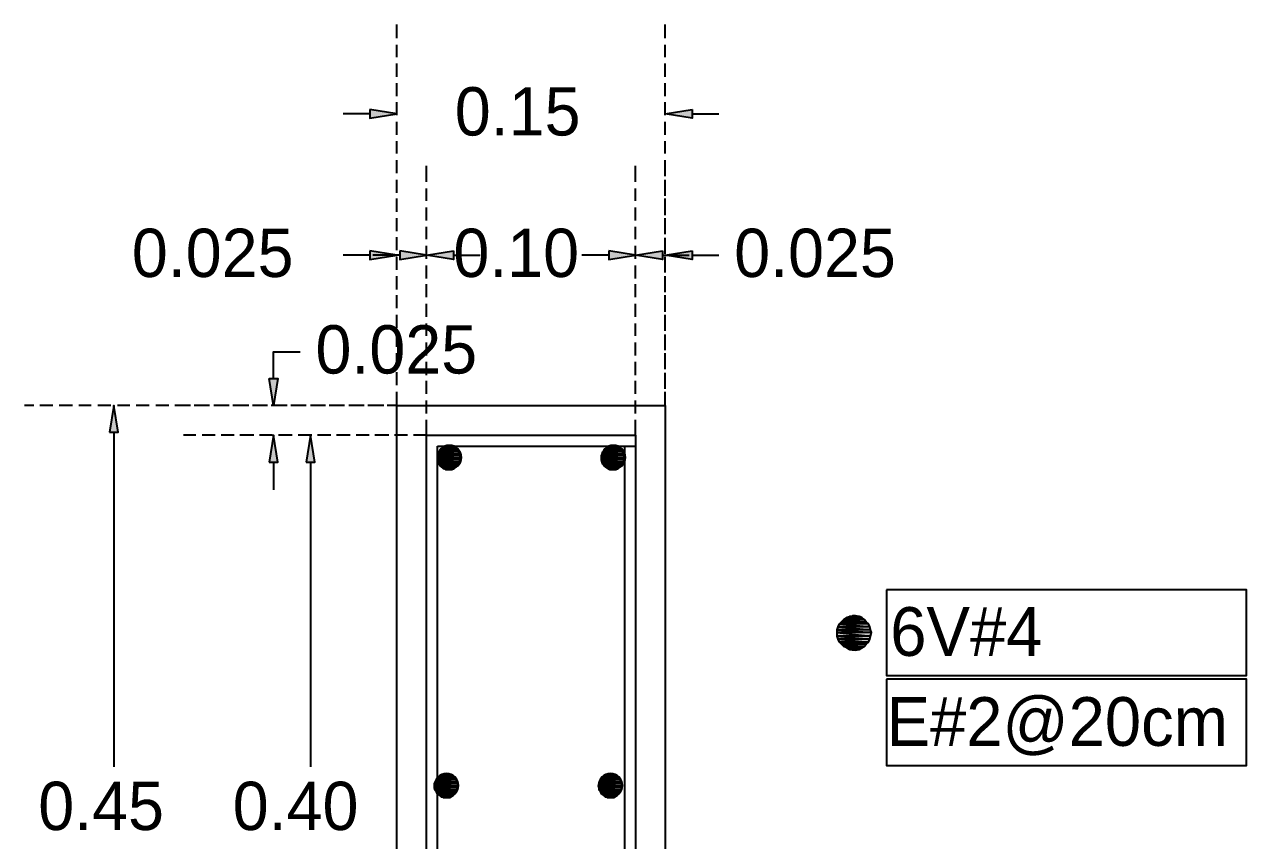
# Model space of a CAD drawing. Header units: metres. Extents: x 2.9 to 42.8, y 1.7 to 28.7.
# Drawn here: x 27.45 to 30.42, y 11.923 to 13.906 of the extents above; entities that cross this region are included whole.
import ezdxf

# ---------------------------------------------------------------- set-up
doc = ezdxf.new("R2010")
doc.units = ezdxf.units.M
for name, color, linetype in [('AZUL', 5, 'Continuous'), ('CIAN', 4, 'Continuous'), ('GRIS', 8, 'Continuous'), ('RELLENO_GRIS', 8, 'Continuous'), ('RELLENO_ROJO', 1, 'Continuous'), ('ROJO', 1, 'Continuous'), ('TEXTO', 7, 'Continuous')]:
    doc.layers.add(name, color=color, linetype=linetype)

msp = doc.modelspace()

# ---------------------------------------------------------------- hatches: boundary and pattern name
at = {"layer": 'RELLENO_GRIS'}
h = msp.add_hatch(color=256, dxfattribs=at)
h.dxf.hatch_style = 1
h.paths.add_polyline_path([(28.2893, 13.7001), (28.2893, 13.679), (28.3545, 13.6895), (28.2893, 13.7001)])
h = msp.add_hatch(color=256, dxfattribs=at)
h.dxf.hatch_style = 1
h.paths.add_polyline_path([(29.0724, 13.7001), (29.0724, 13.679), (29.0072, 13.6895), (29.0724, 13.7001)])
h = msp.add_hatch(color=256, dxfattribs=at)
h.dxf.hatch_style = 1
h.paths.add_polyline_path([(28.2893, 13.3562), (28.2893, 13.335), (28.3545, 13.3456), (28.2893, 13.3562)])
h = msp.add_hatch(color=256, dxfattribs=at)
h.dxf.hatch_style = 1
h.paths.add_polyline_path([(28.3616, 13.3562), (28.3616, 13.335), (28.4268, 13.3456), (28.3616, 13.3562)])
h = msp.add_hatch(color=256, dxfattribs=at)
h.dxf.hatch_style = 1
h.paths.add_polyline_path([(28.4921, 13.3562), (28.4921, 13.335), (28.4268, 13.3456), (28.4921, 13.3562)])
h = msp.add_hatch(color=256, dxfattribs=at)
h.dxf.hatch_style = 1
h.paths.add_polyline_path([(28.8696, 13.3562), (28.8696, 13.335), (28.9348, 13.3456), (28.8696, 13.3562)])
h = msp.add_hatch(color=256, dxfattribs=at)
h.dxf.hatch_style = 1
h.paths.add_polyline_path([(29.0001, 13.3562), (29.0001, 13.335), (28.9348, 13.3456), (29.0001, 13.3562)])
h = msp.add_hatch(color=256, dxfattribs=at)
h.dxf.hatch_style = 1
h.paths.add_polyline_path([(29.0724, 13.3562), (29.0724, 13.335), (29.0072, 13.3456), (29.0724, 13.3562)])
h = msp.add_hatch(color=256, dxfattribs=at)
h.dxf.hatch_style = 1
h.paths.add_polyline_path([(28.0441, 13.0457), (28.0652, 13.0457), (28.0547, 12.9805), (28.0441, 13.0457)])
h = msp.add_hatch(color=256, dxfattribs=at)
h.dxf.hatch_style = 1
h.paths.add_polyline_path([(27.656, 12.9152), (27.6772, 12.9152), (27.6666, 12.9805), (27.656, 12.9152)])
h = msp.add_hatch(color=256, dxfattribs=at)
h.dxf.hatch_style = 1
h.paths.add_polyline_path([(28.0441, 12.8429), (28.0652, 12.8429), (28.0547, 12.9081), (28.0441, 12.8429)])
h = msp.add_hatch(color=256, dxfattribs=at)
h.dxf.hatch_style = 1
h.paths.add_polyline_path([(28.134, 12.8429), (28.1552, 12.8429), (28.1446, 12.9081), (28.134, 12.8429)])
at = {"layer": 'RELLENO_ROJO'}
h = msp.add_hatch(color=256, dxfattribs=at)
h.dxf.hatch_style = 1
h.paths.add_polyline_path([(28.508, 12.8623), (28.4551, 12.8623), (28.508, 12.8587), (28.508, 12.8623)])
h.paths.add_polyline_path([(28.4551, 12.8623), (28.508, 12.8587), (28.4533, 12.8587), (28.4551, 12.8623)])
h = msp.add_hatch(color=256, dxfattribs=at)
h.dxf.hatch_style = 1
h.paths.add_polyline_path([(28.5044, 12.8676), (28.4568, 12.8676), (28.508, 12.8623), (28.5044, 12.8676)])
h.paths.add_polyline_path([(28.4568, 12.8676), (28.508, 12.8623), (28.4551, 12.8623), (28.4568, 12.8676)])
h = msp.add_hatch(color=256, dxfattribs=at)
h.dxf.hatch_style = 1
h.paths.add_polyline_path([(28.5009, 12.8711), (28.4603, 12.8711), (28.5044, 12.8676), (28.5009, 12.8711)])
h.paths.add_polyline_path([(28.4603, 12.8711), (28.5044, 12.8676), (28.4568, 12.8676), (28.4603, 12.8711)])
h = msp.add_hatch(color=256, dxfattribs=at)
h.dxf.hatch_style = 1
h.paths.add_polyline_path([(28.4974, 12.8746), (28.4639, 12.8746), (28.5009, 12.8711), (28.4974, 12.8746)])
h.paths.add_polyline_path([(28.4639, 12.8746), (28.5009, 12.8711), (28.4603, 12.8711), (28.4639, 12.8746)])
h = msp.add_hatch(color=256, dxfattribs=at)
h.dxf.hatch_style = 1
h.paths.add_polyline_path([(28.4939, 12.8782), (28.4674, 12.8782), (28.4974, 12.8746), (28.4939, 12.8782)])
h.paths.add_polyline_path([(28.4674, 12.8782), (28.4974, 12.8746), (28.4639, 12.8746), (28.4674, 12.8782)])
h = msp.add_hatch(color=256, dxfattribs=at)
h.dxf.hatch_style = 1
h.paths.add_polyline_path([(28.4886, 12.8799), (28.4727, 12.8799), (28.4939, 12.8782), (28.4886, 12.8799)])
h.paths.add_polyline_path([(28.4727, 12.8799), (28.4939, 12.8782), (28.4674, 12.8782), (28.4727, 12.8799)])
h = msp.add_hatch(color=256, dxfattribs=at)
h.dxf.hatch_style = 1
h.paths.add_polyline_path([(28.4833, 12.8817), (28.478, 12.8817), (28.4886, 12.8799), (28.4833, 12.8817)])
h.paths.add_polyline_path([(28.478, 12.8817), (28.4886, 12.8799), (28.4727, 12.8799), (28.478, 12.8817)])
h = msp.add_hatch(color=256, dxfattribs=at)
h.dxf.hatch_style = 1
h.paths.add_polyline_path([(28.9066, 12.8623), (28.8537, 12.8623), (28.9066, 12.8587), (28.9066, 12.8623)])
h.paths.add_polyline_path([(28.8537, 12.8623), (28.9066, 12.8587), (28.8519, 12.8587), (28.8537, 12.8623)])
h = msp.add_hatch(color=256, dxfattribs=at)
h.dxf.hatch_style = 1
h.paths.add_polyline_path([(28.9031, 12.8676), (28.8555, 12.8676), (28.9066, 12.8623), (28.9031, 12.8676)])
h.paths.add_polyline_path([(28.8555, 12.8676), (28.9066, 12.8623), (28.8537, 12.8623), (28.8555, 12.8676)])
h = msp.add_hatch(color=256, dxfattribs=at)
h.dxf.hatch_style = 1
h.paths.add_polyline_path([(28.9013, 12.8711), (28.859, 12.8711), (28.9031, 12.8676), (28.9013, 12.8711)])
h.paths.add_polyline_path([(28.859, 12.8711), (28.9031, 12.8676), (28.8555, 12.8676), (28.859, 12.8711)])
h = msp.add_hatch(color=256, dxfattribs=at)
h.dxf.hatch_style = 1
h.paths.add_polyline_path([(28.896, 12.8746), (28.8625, 12.8746), (28.9013, 12.8711), (28.896, 12.8746)])
h.paths.add_polyline_path([(28.8625, 12.8746), (28.9013, 12.8711), (28.859, 12.8711), (28.8625, 12.8746)])
h = msp.add_hatch(color=256, dxfattribs=at)
h.dxf.hatch_style = 1
h.paths.add_polyline_path([(28.8925, 12.8782), (28.8678, 12.8782), (28.896, 12.8746), (28.8925, 12.8782)])
h.paths.add_polyline_path([(28.8678, 12.8782), (28.896, 12.8746), (28.8625, 12.8746), (28.8678, 12.8782)])
h = msp.add_hatch(color=256, dxfattribs=at)
h.dxf.hatch_style = 1
h.paths.add_polyline_path([(28.8872, 12.8799), (28.8713, 12.8799), (28.8925, 12.8782), (28.8872, 12.8799)])
h.paths.add_polyline_path([(28.8713, 12.8799), (28.8925, 12.8782), (28.8678, 12.8782), (28.8713, 12.8799)])
h = msp.add_hatch(color=256, dxfattribs=at)
h.dxf.hatch_style = 1
h.paths.add_polyline_path([(28.8819, 12.8817), (28.8766, 12.8817), (28.8872, 12.8799), (28.8819, 12.8817)])
h.paths.add_polyline_path([(28.8766, 12.8817), (28.8872, 12.8799), (28.8713, 12.8799), (28.8766, 12.8817)])
h = msp.add_hatch(color=256, dxfattribs=at)
h.dxf.hatch_style = 1
h.paths.add_polyline_path([(28.508, 12.8587), (28.4533, 12.8587), (28.5097, 12.8535), (28.508, 12.8587)])
h.paths.add_polyline_path([(28.4533, 12.8587), (28.5097, 12.8535), (28.4533, 12.8535), (28.4533, 12.8587)])
h = msp.add_hatch(color=256, dxfattribs=at)
h.dxf.hatch_style = 1
h.paths.add_polyline_path([(28.5097, 12.8535), (28.4533, 12.8535), (28.508, 12.8482), (28.5097, 12.8535)])
h.paths.add_polyline_path([(28.4533, 12.8535), (28.508, 12.8482), (28.4533, 12.8482), (28.4533, 12.8535)])
h = msp.add_hatch(color=256, dxfattribs=at)
h.dxf.hatch_style = 1
h.paths.add_polyline_path([(28.508, 12.8482), (28.4533, 12.8482), (28.508, 12.8429), (28.508, 12.8482)])
h.paths.add_polyline_path([(28.4533, 12.8482), (28.508, 12.8429), (28.4551, 12.8429), (28.4533, 12.8482)])
h = msp.add_hatch(color=256, dxfattribs=at)
h.dxf.hatch_style = 1
h.paths.add_polyline_path([(28.508, 12.8429), (28.4551, 12.8429), (28.5044, 12.8376), (28.508, 12.8429)])
h.paths.add_polyline_path([(28.4551, 12.8429), (28.5044, 12.8376), (28.4568, 12.8376), (28.4551, 12.8429)])
h = msp.add_hatch(color=256, dxfattribs=at)
h.dxf.hatch_style = 1
h.paths.add_polyline_path([(28.5044, 12.8376), (28.4568, 12.8376), (28.5009, 12.8341), (28.5044, 12.8376)])
h.paths.add_polyline_path([(28.4568, 12.8376), (28.5009, 12.8341), (28.4603, 12.8341), (28.4568, 12.8376)])
h = msp.add_hatch(color=256, dxfattribs=at)
h.dxf.hatch_style = 1
h.paths.add_polyline_path([(28.5009, 12.8341), (28.4603, 12.8341), (28.4974, 12.8305), (28.5009, 12.8341)])
h.paths.add_polyline_path([(28.4603, 12.8341), (28.4974, 12.8305), (28.4639, 12.8305), (28.4603, 12.8341)])
h = msp.add_hatch(color=256, dxfattribs=at)
h.dxf.hatch_style = 1
h.paths.add_polyline_path([(28.9066, 12.8587), (28.8519, 12.8587), (28.9084, 12.8535), (28.9066, 12.8587)])
h.paths.add_polyline_path([(28.8519, 12.8587), (28.9084, 12.8535), (28.8519, 12.8535), (28.8519, 12.8587)])
h = msp.add_hatch(color=256, dxfattribs=at)
h.dxf.hatch_style = 1
h.paths.add_polyline_path([(28.9084, 12.8535), (28.8519, 12.8535), (28.9066, 12.8482), (28.9084, 12.8535)])
h.paths.add_polyline_path([(28.8519, 12.8535), (28.9066, 12.8482), (28.8519, 12.8482), (28.8519, 12.8535)])
h = msp.add_hatch(color=256, dxfattribs=at)
h.dxf.hatch_style = 1
h.paths.add_polyline_path([(28.9066, 12.8482), (28.8519, 12.8482), (28.9066, 12.8429), (28.9066, 12.8482)])
h.paths.add_polyline_path([(28.8519, 12.8482), (28.9066, 12.8429), (28.8537, 12.8429), (28.8519, 12.8482)])
h = msp.add_hatch(color=256, dxfattribs=at)
h.dxf.hatch_style = 1
h.paths.add_polyline_path([(28.9066, 12.8429), (28.8537, 12.8429), (28.9031, 12.8376), (28.9066, 12.8429)])
h.paths.add_polyline_path([(28.8537, 12.8429), (28.9031, 12.8376), (28.8555, 12.8376), (28.8537, 12.8429)])
h = msp.add_hatch(color=256, dxfattribs=at)
h.dxf.hatch_style = 1
h.paths.add_polyline_path([(28.9031, 12.8376), (28.8555, 12.8376), (28.9013, 12.8341), (28.9031, 12.8376)])
h.paths.add_polyline_path([(28.8555, 12.8376), (28.9013, 12.8341), (28.859, 12.8341), (28.8555, 12.8376)])
h = msp.add_hatch(color=256, dxfattribs=at)
h.dxf.hatch_style = 1
h.paths.add_polyline_path([(28.9013, 12.8341), (28.859, 12.8341), (28.896, 12.8305), (28.9013, 12.8341)])
h.paths.add_polyline_path([(28.859, 12.8341), (28.896, 12.8305), (28.8625, 12.8305), (28.859, 12.8341)])
h = msp.add_hatch(color=256, dxfattribs=at)
h.dxf.hatch_style = 1
h.paths.add_polyline_path([(28.4974, 12.8305), (28.4639, 12.8305), (28.4939, 12.827), (28.4974, 12.8305)])
h.paths.add_polyline_path([(28.4639, 12.8305), (28.4939, 12.827), (28.4674, 12.827), (28.4639, 12.8305)])
h = msp.add_hatch(color=256, dxfattribs=at)
h.dxf.hatch_style = 1
h.paths.add_polyline_path([(28.4939, 12.827), (28.4674, 12.827), (28.4886, 12.8252), (28.4939, 12.827)])
h.paths.add_polyline_path([(28.4674, 12.827), (28.4886, 12.8252), (28.4727, 12.8252), (28.4674, 12.827)])
h = msp.add_hatch(color=256, dxfattribs=at)
h.dxf.hatch_style = 1
h.paths.add_polyline_path([(28.4886, 12.8252), (28.4727, 12.8252), (28.4833, 12.8252), (28.4886, 12.8252)])
h.paths.add_polyline_path([(28.4727, 12.8252), (28.4833, 12.8252), (28.478, 12.8252), (28.4727, 12.8252)])
h = msp.add_hatch(color=256, dxfattribs=at)
h.dxf.hatch_style = 1
h.paths.add_polyline_path([(28.896, 12.8305), (28.8625, 12.8305), (28.8925, 12.827), (28.896, 12.8305)])
h.paths.add_polyline_path([(28.8625, 12.8305), (28.8925, 12.827), (28.8678, 12.827), (28.8625, 12.8305)])
h = msp.add_hatch(color=256, dxfattribs=at)
h.dxf.hatch_style = 1
h.paths.add_polyline_path([(28.8925, 12.827), (28.8678, 12.827), (28.8872, 12.8252), (28.8925, 12.827)])
h.paths.add_polyline_path([(28.8678, 12.827), (28.8872, 12.8252), (28.8713, 12.8252), (28.8678, 12.827)])
h = msp.add_hatch(color=256, dxfattribs=at)
h.dxf.hatch_style = 1
h.paths.add_polyline_path([(28.8872, 12.8252), (28.8713, 12.8252), (28.8819, 12.8252), (28.8872, 12.8252)])
h.paths.add_polyline_path([(28.8713, 12.8252), (28.8819, 12.8252), (28.8766, 12.8252), (28.8713, 12.8252)])
h = msp.add_hatch(color=256, dxfattribs=at)
h.dxf.hatch_style = 1
h.paths.add_polyline_path([(29.501, 12.4495), (29.4305, 12.4495), (29.5046, 12.4425), (29.501, 12.4495)])
h.paths.add_polyline_path([(29.4305, 12.4495), (29.5046, 12.4425), (29.427, 12.4425), (29.4305, 12.4495)])
h = msp.add_hatch(color=256, dxfattribs=at)
h.dxf.hatch_style = 1
h.paths.add_polyline_path([(29.4958, 12.4548), (29.4358, 12.4548), (29.501, 12.4495), (29.4958, 12.4548)])
h.paths.add_polyline_path([(29.4358, 12.4548), (29.501, 12.4495), (29.4305, 12.4495), (29.4358, 12.4548)])
h = msp.add_hatch(color=256, dxfattribs=at)
h.dxf.hatch_style = 1
h.paths.add_polyline_path([(29.4905, 12.4601), (29.4411, 12.4601), (29.4958, 12.4548), (29.4905, 12.4601)])
h.paths.add_polyline_path([(29.4411, 12.4601), (29.4958, 12.4548), (29.4358, 12.4548), (29.4411, 12.4601)])
h = msp.add_hatch(color=256, dxfattribs=at)
h.dxf.hatch_style = 1
h.paths.add_polyline_path([(29.4852, 12.4654), (29.4481, 12.4654), (29.4905, 12.4601), (29.4852, 12.4654)])
h.paths.add_polyline_path([(29.4481, 12.4654), (29.4905, 12.4601), (29.4411, 12.4601), (29.4481, 12.4654)])
h = msp.add_hatch(color=256, dxfattribs=at)
h.dxf.hatch_style = 1
h.paths.add_polyline_path([(29.4781, 12.4672), (29.4552, 12.4672), (29.4852, 12.4654), (29.4781, 12.4672)])
h.paths.add_polyline_path([(29.4552, 12.4672), (29.4852, 12.4654), (29.4481, 12.4654), (29.4552, 12.4672)])
h = msp.add_hatch(color=256, dxfattribs=at)
h.dxf.hatch_style = 1
h.paths.add_polyline_path([(29.4693, 12.4689), (29.4622, 12.4689), (29.4781, 12.4672), (29.4693, 12.4689)])
h.paths.add_polyline_path([(29.4622, 12.4689), (29.4781, 12.4672), (29.4552, 12.4672), (29.4622, 12.4689)])
h = msp.add_hatch(color=256, dxfattribs=at)
h.dxf.hatch_style = 1
h.paths.add_polyline_path([(29.5046, 12.4425), (29.427, 12.4425), (29.5063, 12.4354), (29.5046, 12.4425)])
h.paths.add_polyline_path([(29.427, 12.4425), (29.5063, 12.4354), (29.4252, 12.4354), (29.427, 12.4425)])
h = msp.add_hatch(color=256, dxfattribs=at)
h.dxf.hatch_style = 1
h.paths.add_polyline_path([(29.5063, 12.4354), (29.4252, 12.4354), (29.5081, 12.4284), (29.5063, 12.4354)])
h.paths.add_polyline_path([(29.4252, 12.4354), (29.5081, 12.4284), (29.4252, 12.4284), (29.4252, 12.4354)])
h = msp.add_hatch(color=256, dxfattribs=at)
h.dxf.hatch_style = 1
h.paths.add_polyline_path([(29.5081, 12.4284), (29.4252, 12.4284), (29.5063, 12.4195), (29.5081, 12.4284)])
h.paths.add_polyline_path([(29.4252, 12.4284), (29.5063, 12.4195), (29.4252, 12.4195), (29.4252, 12.4284)])
h = msp.add_hatch(color=256, dxfattribs=at)
h.dxf.hatch_style = 1
h.paths.add_polyline_path([(29.5063, 12.4195), (29.4252, 12.4195), (29.5046, 12.4125), (29.5063, 12.4195)])
h.paths.add_polyline_path([(29.4252, 12.4195), (29.5046, 12.4125), (29.427, 12.4125), (29.4252, 12.4195)])
h = msp.add_hatch(color=256, dxfattribs=at)
h.dxf.hatch_style = 1
h.paths.add_polyline_path([(29.5046, 12.4125), (29.427, 12.4125), (29.501, 12.4054), (29.5046, 12.4125)])
h.paths.add_polyline_path([(29.427, 12.4125), (29.501, 12.4054), (29.4305, 12.4054), (29.427, 12.4125)])
h = msp.add_hatch(color=256, dxfattribs=at)
h.dxf.hatch_style = 1
h.paths.add_polyline_path([(29.501, 12.4054), (29.4305, 12.4054), (29.4958, 12.4001), (29.501, 12.4054)])
h.paths.add_polyline_path([(29.4305, 12.4054), (29.4958, 12.4001), (29.4358, 12.4001), (29.4305, 12.4054)])
h = msp.add_hatch(color=256, dxfattribs=at)
h.dxf.hatch_style = 1
h.paths.add_polyline_path([(29.4958, 12.4001), (29.4358, 12.4001), (29.4905, 12.3948), (29.4958, 12.4001)])
h.paths.add_polyline_path([(29.4358, 12.4001), (29.4905, 12.3948), (29.4411, 12.3948), (29.4358, 12.4001)])
h = msp.add_hatch(color=256, dxfattribs=at)
h.dxf.hatch_style = 1
h.paths.add_polyline_path([(29.4905, 12.3948), (29.4411, 12.3948), (29.4852, 12.3913), (29.4905, 12.3948)])
h.paths.add_polyline_path([(29.4411, 12.3948), (29.4852, 12.3913), (29.4481, 12.3913), (29.4411, 12.3948)])
h = msp.add_hatch(color=256, dxfattribs=at)
h.dxf.hatch_style = 1
h.paths.add_polyline_path([(29.4852, 12.3913), (29.4481, 12.3913), (29.4781, 12.3878), (29.4852, 12.3913)])
h.paths.add_polyline_path([(29.4481, 12.3913), (29.4781, 12.3878), (29.4552, 12.3878), (29.4481, 12.3913)])
h = msp.add_hatch(color=256, dxfattribs=at)
h.dxf.hatch_style = 1
h.paths.add_polyline_path([(29.4781, 12.3878), (29.4552, 12.3878), (29.4693, 12.386), (29.4781, 12.3878)])
h.paths.add_polyline_path([(29.4552, 12.3878), (29.4693, 12.386), (29.4622, 12.386), (29.4552, 12.3878)])
h = msp.add_hatch(color=256, dxfattribs=at)
h.dxf.hatch_style = 1
h.paths.add_polyline_path([(28.5009, 12.065), (28.448, 12.065), (28.5027, 12.0615), (28.5009, 12.065)])
h.paths.add_polyline_path([(28.448, 12.065), (28.5027, 12.0615), (28.4462, 12.0615), (28.448, 12.065)])
h = msp.add_hatch(color=256, dxfattribs=at)
h.dxf.hatch_style = 1
h.paths.add_polyline_path([(28.5027, 12.0615), (28.4462, 12.0615), (28.5027, 12.0562), (28.5027, 12.0615)])
h.paths.add_polyline_path([(28.4462, 12.0615), (28.5027, 12.0562), (28.4462, 12.0562), (28.4462, 12.0615)])
h = msp.add_hatch(color=256, dxfattribs=at)
h.dxf.hatch_style = 1
h.paths.add_polyline_path([(28.4992, 12.0703), (28.4515, 12.0703), (28.5009, 12.065), (28.4992, 12.0703)])
h.paths.add_polyline_path([(28.4515, 12.0703), (28.5009, 12.065), (28.448, 12.065), (28.4515, 12.0703)])
h = msp.add_hatch(color=256, dxfattribs=at)
h.dxf.hatch_style = 1
h.paths.add_polyline_path([(28.4956, 12.0738), (28.4533, 12.0738), (28.4992, 12.0703), (28.4956, 12.0738)])
h.paths.add_polyline_path([(28.4533, 12.0738), (28.4992, 12.0703), (28.4515, 12.0703), (28.4533, 12.0738)])
h = msp.add_hatch(color=256, dxfattribs=at)
h.dxf.hatch_style = 1
h.paths.add_polyline_path([(28.4921, 12.0773), (28.4586, 12.0773), (28.4956, 12.0738), (28.4921, 12.0773)])
h.paths.add_polyline_path([(28.4586, 12.0773), (28.4956, 12.0738), (28.4533, 12.0738), (28.4586, 12.0773)])
h = msp.add_hatch(color=256, dxfattribs=at)
h.dxf.hatch_style = 1
h.paths.add_polyline_path([(28.4868, 12.0809), (28.4621, 12.0809), (28.4921, 12.0773), (28.4868, 12.0809)])
h.paths.add_polyline_path([(28.4621, 12.0809), (28.4921, 12.0773), (28.4586, 12.0773), (28.4621, 12.0809)])
h = msp.add_hatch(color=256, dxfattribs=at)
h.dxf.hatch_style = 1
h.paths.add_polyline_path([(28.4833, 12.0826), (28.4674, 12.0826), (28.4868, 12.0809), (28.4833, 12.0826)])
h.paths.add_polyline_path([(28.4674, 12.0826), (28.4868, 12.0809), (28.4621, 12.0809), (28.4674, 12.0826)])
h = msp.add_hatch(color=256, dxfattribs=at)
h.dxf.hatch_style = 1
h.paths.add_polyline_path([(28.478, 12.0844), (28.4727, 12.0844), (28.4833, 12.0826), (28.478, 12.0844)])
h.paths.add_polyline_path([(28.4727, 12.0844), (28.4833, 12.0826), (28.4674, 12.0826), (28.4727, 12.0844)])
h = msp.add_hatch(color=256, dxfattribs=at)
h.dxf.hatch_style = 1
h.paths.add_polyline_path([(28.9013, 12.0615), (28.8466, 12.0615), (28.9013, 12.0562), (28.9013, 12.0615)])
h.paths.add_polyline_path([(28.8466, 12.0615), (28.9013, 12.0562), (28.8449, 12.0562), (28.8466, 12.0615)])
h = msp.add_hatch(color=256, dxfattribs=at)
h.dxf.hatch_style = 1
h.paths.add_polyline_path([(28.8978, 12.0703), (28.8502, 12.0703), (28.8996, 12.065), (28.8978, 12.0703)])
h.paths.add_polyline_path([(28.8502, 12.0703), (28.8996, 12.065), (28.8466, 12.065), (28.8502, 12.0703)])
h = msp.add_hatch(color=256, dxfattribs=at)
h.dxf.hatch_style = 1
h.paths.add_polyline_path([(28.8996, 12.065), (28.8466, 12.065), (28.9013, 12.0615), (28.8996, 12.065)])
h.paths.add_polyline_path([(28.8466, 12.065), (28.9013, 12.0615), (28.8466, 12.0615), (28.8466, 12.065)])
h = msp.add_hatch(color=256, dxfattribs=at)
h.dxf.hatch_style = 1
h.paths.add_polyline_path([(28.8943, 12.0738), (28.8519, 12.0738), (28.8978, 12.0703), (28.8943, 12.0738)])
h.paths.add_polyline_path([(28.8519, 12.0738), (28.8978, 12.0703), (28.8502, 12.0703), (28.8519, 12.0738)])
h = msp.add_hatch(color=256, dxfattribs=at)
h.dxf.hatch_style = 1
h.paths.add_polyline_path([(28.8907, 12.0773), (28.8572, 12.0773), (28.8943, 12.0738), (28.8907, 12.0773)])
h.paths.add_polyline_path([(28.8572, 12.0773), (28.8943, 12.0738), (28.8519, 12.0738), (28.8572, 12.0773)])
h = msp.add_hatch(color=256, dxfattribs=at)
h.dxf.hatch_style = 1
h.paths.add_polyline_path([(28.8854, 12.0809), (28.8608, 12.0809), (28.8907, 12.0773), (28.8854, 12.0809)])
h.paths.add_polyline_path([(28.8608, 12.0809), (28.8907, 12.0773), (28.8572, 12.0773), (28.8608, 12.0809)])
h = msp.add_hatch(color=256, dxfattribs=at)
h.dxf.hatch_style = 1
h.paths.add_polyline_path([(28.8819, 12.0826), (28.866, 12.0826), (28.8854, 12.0809), (28.8819, 12.0826)])
h.paths.add_polyline_path([(28.866, 12.0826), (28.8854, 12.0809), (28.8608, 12.0809), (28.866, 12.0826)])
h = msp.add_hatch(color=256, dxfattribs=at)
h.dxf.hatch_style = 1
h.paths.add_polyline_path([(28.8766, 12.0844), (28.8713, 12.0844), (28.8819, 12.0826), (28.8766, 12.0844)])
h.paths.add_polyline_path([(28.8713, 12.0844), (28.8819, 12.0826), (28.866, 12.0826), (28.8713, 12.0844)])
h = msp.add_hatch(color=256, dxfattribs=at)
h.dxf.hatch_style = 1
h.paths.add_polyline_path([(28.5027, 12.0562), (28.4462, 12.0562), (28.5027, 12.0509), (28.5027, 12.0562)])
h.paths.add_polyline_path([(28.4462, 12.0562), (28.5027, 12.0509), (28.4462, 12.0509), (28.4462, 12.0562)])
h = msp.add_hatch(color=256, dxfattribs=at)
h.dxf.hatch_style = 1
h.paths.add_polyline_path([(28.5027, 12.0509), (28.4462, 12.0509), (28.5009, 12.0456), (28.5027, 12.0509)])
h.paths.add_polyline_path([(28.4462, 12.0509), (28.5009, 12.0456), (28.448, 12.0456), (28.4462, 12.0509)])
h = msp.add_hatch(color=256, dxfattribs=at)
h.dxf.hatch_style = 1
h.paths.add_polyline_path([(28.5009, 12.0456), (28.448, 12.0456), (28.4992, 12.0403), (28.5009, 12.0456)])
h.paths.add_polyline_path([(28.448, 12.0456), (28.4992, 12.0403), (28.4515, 12.0403), (28.448, 12.0456)])
h = msp.add_hatch(color=256, dxfattribs=at)
h.dxf.hatch_style = 1
h.paths.add_polyline_path([(28.4992, 12.0403), (28.4515, 12.0403), (28.4956, 12.0368), (28.4992, 12.0403)])
h.paths.add_polyline_path([(28.4515, 12.0403), (28.4956, 12.0368), (28.4533, 12.0368), (28.4515, 12.0403)])
h = msp.add_hatch(color=256, dxfattribs=at)
h.dxf.hatch_style = 1
h.paths.add_polyline_path([(28.4956, 12.0368), (28.4533, 12.0368), (28.4921, 12.0332), (28.4956, 12.0368)])
h.paths.add_polyline_path([(28.4533, 12.0368), (28.4921, 12.0332), (28.4586, 12.0332), (28.4533, 12.0368)])
h = msp.add_hatch(color=256, dxfattribs=at)
h.dxf.hatch_style = 1
h.paths.add_polyline_path([(28.4921, 12.0332), (28.4586, 12.0332), (28.4868, 12.0297), (28.4921, 12.0332)])
h.paths.add_polyline_path([(28.4586, 12.0332), (28.4868, 12.0297), (28.4621, 12.0297), (28.4586, 12.0332)])
h = msp.add_hatch(color=256, dxfattribs=at)
h.dxf.hatch_style = 1
h.paths.add_polyline_path([(28.9013, 12.0562), (28.8449, 12.0562), (28.9013, 12.0509), (28.9013, 12.0562)])
h.paths.add_polyline_path([(28.8449, 12.0562), (28.9013, 12.0509), (28.8466, 12.0509), (28.8449, 12.0562)])
h = msp.add_hatch(color=256, dxfattribs=at)
h.dxf.hatch_style = 1
h.paths.add_polyline_path([(28.9013, 12.0509), (28.8466, 12.0509), (28.8996, 12.0456), (28.9013, 12.0509)])
h.paths.add_polyline_path([(28.8466, 12.0509), (28.8996, 12.0456), (28.8466, 12.0456), (28.8466, 12.0509)])
h = msp.add_hatch(color=256, dxfattribs=at)
h.dxf.hatch_style = 1
h.paths.add_polyline_path([(28.8996, 12.0456), (28.8466, 12.0456), (28.8978, 12.0403), (28.8996, 12.0456)])
h.paths.add_polyline_path([(28.8466, 12.0456), (28.8978, 12.0403), (28.8502, 12.0403), (28.8466, 12.0456)])
h = msp.add_hatch(color=256, dxfattribs=at)
h.dxf.hatch_style = 1
h.paths.add_polyline_path([(28.8978, 12.0403), (28.8502, 12.0403), (28.8943, 12.0368), (28.8978, 12.0403)])
h.paths.add_polyline_path([(28.8502, 12.0403), (28.8943, 12.0368), (28.8519, 12.0368), (28.8502, 12.0403)])
h = msp.add_hatch(color=256, dxfattribs=at)
h.dxf.hatch_style = 1
h.paths.add_polyline_path([(28.8943, 12.0368), (28.8519, 12.0368), (28.8907, 12.0332), (28.8943, 12.0368)])
h.paths.add_polyline_path([(28.8519, 12.0368), (28.8907, 12.0332), (28.8572, 12.0332), (28.8519, 12.0368)])
h = msp.add_hatch(color=256, dxfattribs=at)
h.dxf.hatch_style = 1
h.paths.add_polyline_path([(28.8907, 12.0332), (28.8572, 12.0332), (28.8854, 12.0297), (28.8907, 12.0332)])
h.paths.add_polyline_path([(28.8572, 12.0332), (28.8854, 12.0297), (28.8608, 12.0297), (28.8572, 12.0332)])
h = msp.add_hatch(color=256, dxfattribs=at)
h.dxf.hatch_style = 1
h.paths.add_polyline_path([(28.4868, 12.0297), (28.4621, 12.0297), (28.4833, 12.028), (28.4868, 12.0297)])
h.paths.add_polyline_path([(28.4621, 12.0297), (28.4833, 12.028), (28.4674, 12.028), (28.4621, 12.0297)])
h = msp.add_hatch(color=256, dxfattribs=at)
h.dxf.hatch_style = 1
h.paths.add_polyline_path([(28.4833, 12.028), (28.4674, 12.028), (28.478, 12.028), (28.4833, 12.028)])
h.paths.add_polyline_path([(28.4674, 12.028), (28.478, 12.028), (28.4727, 12.028), (28.4674, 12.028)])
h = msp.add_hatch(color=256, dxfattribs=at)
h.dxf.hatch_style = 1
h.paths.add_polyline_path([(28.8854, 12.0297), (28.8608, 12.0297), (28.8819, 12.028), (28.8854, 12.0297)])
h.paths.add_polyline_path([(28.8608, 12.0297), (28.8819, 12.028), (28.866, 12.028), (28.8608, 12.0297)])
h = msp.add_hatch(color=256, dxfattribs=at)
h.dxf.hatch_style = 1
h.paths.add_polyline_path([(28.8819, 12.028), (28.866, 12.028), (28.8766, 12.028), (28.8819, 12.028)])
h.paths.add_polyline_path([(28.866, 12.028), (28.8766, 12.028), (28.8713, 12.028), (28.866, 12.028)])

# ---------------------------------------------------------------- linework, layer by layer
at = {"layer": 'AZUL', "lineweight": -3}
for points in [[(28.4268, 12.9081), (28.9348, 12.9081)], [(28.4268, 11.0949), (28.4268, 12.9081)], [(28.9348, 12.9081), (28.9348, 11.1196)], [(28.4533, 12.8817), (28.9348, 12.8817)], [(28.4533, 11.1478), (28.4533, 12.8817)], [(28.9084, 12.8817), (28.9084, 11.1919)]]:
    msp.add_lwpolyline(points, dxfattribs=at)
at = {"layer": 'CIAN', "lineweight": -3}
for points in [[(28.3545, 12.9805), (29.0072, 12.9805)], [(28.3545, 11.0208), (28.3545, 12.9805)], [(29.0072, 12.9805), (29.0072, 11.0208)]]:
    msp.add_lwpolyline(points, dxfattribs=at)
for points in [[(29.5451, 12.5324), (29.5451, 12.3243), (30.42, 12.3243), (30.42, 12.5324)], [(29.5451, 12.3155), (29.5451, 12.1056), (30.42, 12.1056), (30.42, 12.3155)]]:
    msp.add_lwpolyline(points, close=True, dxfattribs=at)
at = {"layer": 'GRIS', "lineweight": -3}
for points in [[(28.3545, 13.873), (28.3545, 13.9065)], [(29.0072, 13.873), (29.0072, 13.9065)], [(28.3545, 13.8271), (28.3545, 13.8571)], [(29.0072, 13.8271), (29.0072, 13.8571)], [(28.3545, 13.7795), (28.3545, 13.8112)], [(29.0072, 13.7795), (29.0072, 13.8112)], [(28.3545, 13.7319), (28.3545, 13.7636)], [(29.0072, 13.7319), (29.0072, 13.7636)], [(28.3545, 13.686), (28.3545, 13.7178)], [(29.0072, 13.686), (29.0072, 13.7178)], [(28.2893, 13.6895), (28.224, 13.6895)], [(28.3545, 13.6384), (28.3545, 13.6701)], [(29.0072, 13.6384), (29.0072, 13.6701)], [(29.0724, 13.6895), (29.1377, 13.6895)], [(28.3545, 13.5925), (28.3545, 13.6225)], [(29.0072, 13.5925), (29.0072, 13.6225)], [(28.3545, 13.5449), (28.3545, 13.5767)], [(29.0072, 13.5449), (29.0072, 13.5767)], [(28.3545, 13.5449), (28.3545, 13.5625)], [(28.4268, 13.5237), (28.4268, 13.5625)], [(28.9348, 13.5237), (28.9348, 13.5625)], [(29.0072, 13.5378), (29.0072, 13.5625)], [(28.3545, 13.4973), (28.3545, 13.529)], [(28.3545, 13.499), (28.3545, 13.529)], [(29.0072, 13.4973), (29.0072, 13.529)], [(29.0072, 13.4902), (29.0072, 13.522)], [(28.4268, 13.4779), (28.4268, 13.5079)], [(28.9348, 13.4779), (28.9348, 13.5079)], [(28.3545, 13.4514), (28.3545, 13.4832)], [(28.4268, 13.4303), (28.4268, 13.462)], [(28.9348, 13.4303), (28.9348, 13.462)], [(29.0072, 13.4514), (29.0072, 13.4832)], [(29.0072, 13.4426), (29.0072, 13.4743)], [(28.3545, 13.4038), (28.3545, 13.4355)], [(28.3545, 13.4056), (28.3545, 13.4355)], [(29.0072, 13.4038), (29.0072, 13.4355)], [(29.0072, 13.3967), (29.0072, 13.4285)], [(28.4268, 13.3844), (28.4268, 13.4144)], [(28.9348, 13.3844), (28.9348, 13.4144)], [(28.3545, 13.3579), (28.3545, 13.3897)], [(28.3545, 13.3579), (28.3545, 13.3879)], [(28.4268, 13.3368), (28.4268, 13.3685)], [(28.9348, 13.3368), (28.9348, 13.3685)], [(29.0072, 13.3579), (29.0072, 13.3879)], [(29.0072, 13.3491), (29.0072, 13.3809)], [(28.2893, 13.3456), (28.224, 13.3456)], [(28.3616, 13.3456), (28.2963, 13.3456)], [(28.3545, 13.3103), (28.3545, 13.3421)], [(28.4921, 13.3456), (28.5574, 13.3456)], [(28.8696, 13.3456), (28.8043, 13.3456)], [(29.0001, 13.3456), (29.0654, 13.3456)], [(29.0072, 13.3103), (29.0072, 13.3421)], [(29.0724, 13.3456), (29.1377, 13.3456)], [(28.4268, 13.2891), (28.4268, 13.3209)], [(28.9348, 13.2891), (28.9348, 13.3209)], [(29.0072, 13.3033), (29.0072, 13.3332)], [(28.3545, 13.2627), (28.3545, 13.2944)], [(28.3545, 13.2644), (28.3545, 13.2944)], [(29.0072, 13.2627), (29.0072, 13.2944)], [(29.0072, 13.2556), (29.0072, 13.2874)], [(28.3545, 13.2168), (28.3545, 13.2486)], [(28.4268, 13.2433), (28.4268, 13.275)], [(28.9348, 13.2433), (28.9348, 13.275)], [(29.0072, 13.2168), (29.0072, 13.2486)], [(28.4268, 13.1957), (28.4268, 13.2274)], [(28.9348, 13.1957), (28.9348, 13.2274)], [(29.0072, 13.208), (29.0072, 13.2398)], [(28.3545, 13.1692), (28.3545, 13.2009)], [(28.3545, 13.171), (28.3545, 13.2009)], [(29.0072, 13.1692), (29.0072, 13.2009)], [(29.0072, 13.1621), (29.0072, 13.1939)], [(28.4268, 13.1498), (28.4268, 13.1798)], [(28.9348, 13.1498), (28.9348, 13.1798)], [(28.3545, 13.1233), (28.3545, 13.1551)], [(28.3545, 13.1233), (28.3545, 13.1533)], [(28.4268, 13.1022), (28.4268, 13.1339)], [(28.9348, 13.1022), (28.9348, 13.1339)], [(29.0072, 13.1233), (29.0072, 13.1533)], [(29.0072, 13.1145), (29.0072, 13.1463)], [(28.0547, 13.0457), (28.0547, 13.111), (28.1199, 13.111)], [(28.3545, 13.0757), (28.3545, 13.1075)], [(29.0072, 13.0757), (29.0072, 13.1075)], [(28.4268, 13.0545), (28.4268, 13.0863)], [(28.9348, 13.0545), (28.9348, 13.0863)], [(29.0072, 13.0687), (29.0072, 13.0986)], [(28.3545, 13.0298), (28.3545, 13.0616)], [(28.3545, 13.0298), (28.3545, 13.0598)], [(28.4268, 13.0087), (28.4268, 13.0404)], [(28.9348, 13.0087), (28.9348, 13.0404)], [(29.0072, 13.0298), (29.0072, 13.0598)], [(29.0072, 13.021), (29.0072, 13.0528)], [(28.3545, 12.9805), (28.3545, 13.014)], [(28.3545, 12.9822), (28.3545, 13.014)], [(29.0072, 12.9805), (29.0072, 13.014)], [(28.4268, 12.9611), (28.4268, 12.9928)], [(28.9348, 12.9611), (28.9348, 12.9928)], [(29.0072, 12.9805), (29.0072, 13.0052)], [(27.4726, 12.9805), (27.4496, 12.9805)], [(27.5184, 12.9805), (27.4867, 12.9805)], [(27.5661, 12.9805), (27.5343, 12.9805)], [(27.6119, 12.9805), (27.5819, 12.9805)], [(27.6595, 12.9805), (27.6278, 12.9805)], [(27.7054, 12.9805), (27.6754, 12.9805)], [(27.753, 12.9805), (27.7213, 12.9805)], [(27.8007, 12.9805), (27.7689, 12.9805)], [(27.8465, 12.9805), (27.8148, 12.9805)], [(27.8536, 12.9805), (27.8359, 12.9805)], [(27.8941, 12.9805), (27.8624, 12.9805)], [(27.8994, 12.9805), (27.8694, 12.9805)], [(27.94, 12.9805), (27.91, 12.9805)], [(27.9471, 12.9805), (27.9153, 12.9805)], [(27.9876, 12.9805), (27.9559, 12.9805)], [(27.9947, 12.9805), (27.9629, 12.9805)], [(28.0353, 12.9805), (28.0035, 12.9805)], [(28.0405, 12.9805), (28.0088, 12.9805)], [(28.0811, 12.9805), (28.0494, 12.9805)], [(28.0882, 12.9805), (28.0564, 12.9805)], [(28.1287, 12.9805), (28.097, 12.9805)], [(28.134, 12.9805), (28.104, 12.9805)], [(28.1746, 12.9805), (28.1446, 12.9805)], [(28.1817, 12.9805), (28.1499, 12.9805)], [(28.2222, 12.9805), (28.1905, 12.9805)], [(28.2275, 12.9805), (28.1975, 12.9805)], [(28.2681, 12.9805), (28.2381, 12.9805)], [(28.2751, 12.9805), (28.2434, 12.9805)], [(28.3157, 12.9805), (28.284, 12.9805)], [(28.3228, 12.9805), (28.291, 12.9805)], [(28.3545, 12.9805), (28.3316, 12.9805)], [(28.3545, 12.9805), (28.3369, 12.9805)], [(28.3545, 12.9487), (28.3545, 12.9663)], [(28.4268, 12.9081), (28.4268, 12.9452)], [(28.9348, 12.9081), (28.9348, 12.9452)], [(27.6666, 12.9152), (27.6666, 12.102)], [(27.8659, 12.9081), (27.8359, 12.9081)], [(27.9135, 12.9081), (27.8818, 12.9081)], [(27.9594, 12.9081), (27.9277, 12.9081)], [(27.9576, 12.9081), (27.9277, 12.9081)], [(28.0053, 12.9081), (27.9735, 12.9081)], [(28.007, 12.9081), (27.9753, 12.9081)], [(28.0529, 12.9081), (28.0211, 12.9081)], [(28.0529, 12.9081), (28.0229, 12.9081)], [(28.0987, 12.9081), (28.067, 12.9081)], [(28.1005, 12.9081), (28.0688, 12.9081)], [(28.1464, 12.9081), (28.1146, 12.9081)], [(28.1481, 12.9081), (28.1164, 12.9081)], [(28.194, 12.9081), (28.1622, 12.9081)], [(28.1922, 12.9081), (28.1622, 12.9081)], [(28.2399, 12.9081), (28.2081, 12.9081)], [(28.2416, 12.9081), (28.2099, 12.9081)], [(28.2857, 12.9081), (28.2557, 12.9081)], [(28.2875, 12.9081), (28.2575, 12.9081)], [(28.3333, 12.9081), (28.3016, 12.9081)], [(28.3351, 12.9081), (28.3034, 12.9081)], [(28.381, 12.9081), (28.3492, 12.9081)], [(28.381, 12.9081), (28.351, 12.9081)], [(28.4268, 12.9081), (28.3951, 12.9081)], [(28.4268, 12.9081), (28.3968, 12.9081)], [(28.0547, 12.8429), (28.0547, 12.7758)], [(28.1446, 12.8429), (28.1446, 12.102)]]:
    msp.add_lwpolyline(points, dxfattribs=at)
for points in [[(28.2893, 13.7001), (28.2893, 13.679), (28.3545, 13.6895)], [(29.0724, 13.7001), (29.0724, 13.679), (29.0072, 13.6895)], [(28.2893, 13.3562), (28.2893, 13.335), (28.3545, 13.3456)], [(28.3616, 13.3562), (28.3616, 13.335), (28.4268, 13.3456)], [(28.4921, 13.3562), (28.4921, 13.335), (28.4268, 13.3456)], [(28.8696, 13.3562), (28.8696, 13.335), (28.9348, 13.3456)], [(29.0001, 13.3562), (29.0001, 13.335), (28.9348, 13.3456)], [(29.0724, 13.3562), (29.0724, 13.335), (29.0072, 13.3456)], [(28.0441, 13.0457), (28.0652, 13.0457), (28.0547, 12.9805)], [(27.656, 12.9152), (27.6772, 12.9152), (27.6666, 12.9805)], [(28.0441, 12.8429), (28.0652, 12.8429), (28.0547, 12.9081)], [(28.134, 12.8429), (28.1552, 12.8429), (28.1446, 12.9081)]]:
    msp.add_lwpolyline(points, close=True, dxfattribs=at)
at = {"layer": 'ROJO', "lineweight": -3}
for points in [[(28.5115, 12.8543), (28.5109, 12.8602), (28.5092, 12.8657), (28.5065, 12.8706), (28.503, 12.8749), (28.4987, 12.8785), (28.4937, 12.8812), (28.4883, 12.8829), (28.4824, 12.8834), (28.4765, 12.8829), (28.4711, 12.8812), (28.4661, 12.8785), (28.4618, 12.8749), (28.4583, 12.8706), (28.4556, 12.8657), (28.4539, 12.8602), (28.4533, 12.8543), (28.4539, 12.8485), (28.4556, 12.843), (28.4583, 12.8381), (28.4618, 12.8338), (28.4661, 12.8302), (28.4711, 12.8275), (28.4765, 12.8258), (28.4824, 12.8252), (28.4883, 12.8258), (28.4937, 12.8275), (28.4987, 12.8302), (28.503, 12.8338), (28.5065, 12.8381), (28.5092, 12.843), (28.5109, 12.8485)], [(28.4551, 12.8623), (28.508, 12.8587), (28.4533, 12.8587)], [(28.4568, 12.8676), (28.508, 12.8623), (28.4551, 12.8623)], [(28.508, 12.8623), (28.4551, 12.8623), (28.508, 12.8587)], [(28.4603, 12.8711), (28.5044, 12.8676), (28.4568, 12.8676)], [(28.5044, 12.8676), (28.4568, 12.8676), (28.508, 12.8623)], [(28.4639, 12.8746), (28.5009, 12.8711), (28.4603, 12.8711)], [(28.5009, 12.8711), (28.4603, 12.8711), (28.5044, 12.8676)], [(28.4674, 12.8782), (28.4974, 12.8746), (28.4639, 12.8746)], [(28.4974, 12.8746), (28.4639, 12.8746), (28.5009, 12.8711)], [(28.4727, 12.8799), (28.4939, 12.8782), (28.4674, 12.8782)], [(28.4939, 12.8782), (28.4674, 12.8782), (28.4974, 12.8746)], [(28.478, 12.8817), (28.4886, 12.8799), (28.4727, 12.8799)], [(28.4886, 12.8799), (28.4727, 12.8799), (28.4939, 12.8782)], [(28.4833, 12.8817), (28.478, 12.8817), (28.4886, 12.8799)], [(28.9101, 12.8543), (28.9095, 12.8602), (28.9079, 12.8657), (28.9052, 12.8706), (28.9016, 12.8749), (28.8973, 12.8785), (28.8924, 12.8812), (28.8869, 12.8829), (28.881, 12.8834), (28.8752, 12.8829), (28.8697, 12.8812), (28.8648, 12.8785), (28.8605, 12.8749), (28.8569, 12.8706), (28.8542, 12.8657), (28.8525, 12.8602), (28.8519, 12.8543), (28.8525, 12.8485), (28.8542, 12.843), (28.8569, 12.8381), (28.8605, 12.8338), (28.8648, 12.8302), (28.8697, 12.8275), (28.8752, 12.8258), (28.881, 12.8252), (28.8869, 12.8258), (28.8924, 12.8275), (28.8973, 12.8302), (28.9016, 12.8338), (28.9052, 12.8381), (28.9079, 12.843), (28.9095, 12.8485)], [(28.8537, 12.8623), (28.9066, 12.8587), (28.8519, 12.8587)], [(28.8555, 12.8676), (28.9066, 12.8623), (28.8537, 12.8623)], [(28.9066, 12.8623), (28.8537, 12.8623), (28.9066, 12.8587)], [(28.859, 12.8711), (28.9031, 12.8676), (28.8555, 12.8676)], [(28.9031, 12.8676), (28.8555, 12.8676), (28.9066, 12.8623)], [(28.8625, 12.8746), (28.9013, 12.8711), (28.859, 12.8711)], [(28.9013, 12.8711), (28.859, 12.8711), (28.9031, 12.8676)], [(28.8678, 12.8782), (28.896, 12.8746), (28.8625, 12.8746)], [(28.896, 12.8746), (28.8625, 12.8746), (28.9013, 12.8711)], [(28.8713, 12.8799), (28.8925, 12.8782), (28.8678, 12.8782)], [(28.8925, 12.8782), (28.8678, 12.8782), (28.896, 12.8746)], [(28.8766, 12.8817), (28.8872, 12.8799), (28.8713, 12.8799)], [(28.8872, 12.8799), (28.8713, 12.8799), (28.8925, 12.8782)], [(28.8819, 12.8817), (28.8766, 12.8817), (28.8872, 12.8799)], [(28.508, 12.8587), (28.4533, 12.8587), (28.5097, 12.8535)], [(28.4533, 12.8587), (28.5097, 12.8535), (28.4533, 12.8535)], [(28.5097, 12.8535), (28.4533, 12.8535), (28.508, 12.8482)], [(28.4533, 12.8535), (28.508, 12.8482), (28.4533, 12.8482)], [(28.508, 12.8482), (28.4533, 12.8482), (28.508, 12.8429)], [(28.4533, 12.8482), (28.508, 12.8429), (28.4551, 12.8429)], [(28.508, 12.8429), (28.4551, 12.8429), (28.5044, 12.8376)], [(28.4551, 12.8429), (28.5044, 12.8376), (28.4568, 12.8376)], [(28.5044, 12.8376), (28.4568, 12.8376), (28.5009, 12.8341)], [(28.4568, 12.8376), (28.5009, 12.8341), (28.4603, 12.8341)], [(28.5009, 12.8341), (28.4603, 12.8341), (28.4974, 12.8305)], [(28.4603, 12.8341), (28.4974, 12.8305), (28.4639, 12.8305)], [(28.9066, 12.8587), (28.8519, 12.8587), (28.9084, 12.8535)], [(28.8519, 12.8587), (28.9084, 12.8535), (28.8519, 12.8535)], [(28.9084, 12.8535), (28.8519, 12.8535), (28.9066, 12.8482)], [(28.8519, 12.8535), (28.9066, 12.8482), (28.8519, 12.8482)], [(28.9066, 12.8482), (28.8519, 12.8482), (28.9066, 12.8429)], [(28.8519, 12.8482), (28.9066, 12.8429), (28.8537, 12.8429)], [(28.9066, 12.8429), (28.8537, 12.8429), (28.9031, 12.8376)], [(28.8537, 12.8429), (28.9031, 12.8376), (28.8555, 12.8376)], [(28.9031, 12.8376), (28.8555, 12.8376), (28.9013, 12.8341)], [(28.8555, 12.8376), (28.9013, 12.8341), (28.859, 12.8341)], [(28.9013, 12.8341), (28.859, 12.8341), (28.896, 12.8305)], [(28.859, 12.8341), (28.896, 12.8305), (28.8625, 12.8305)], [(28.4974, 12.8305), (28.4639, 12.8305), (28.4939, 12.827)], [(28.4639, 12.8305), (28.4939, 12.827), (28.4674, 12.827)], [(28.4939, 12.827), (28.4674, 12.827), (28.4886, 12.8252)], [(28.4674, 12.827), (28.4886, 12.8252), (28.4727, 12.8252)], [(28.4886, 12.8252), (28.4727, 12.8252), (28.4833, 12.8252)], [(28.4727, 12.8252), (28.4833, 12.8252), (28.478, 12.8252)], [(28.896, 12.8305), (28.8625, 12.8305), (28.8925, 12.827)], [(28.8625, 12.8305), (28.8925, 12.827), (28.8678, 12.827)], [(28.8925, 12.827), (28.8678, 12.827), (28.8872, 12.8252)], [(28.8678, 12.827), (28.8872, 12.8252), (28.8713, 12.8252)], [(28.8872, 12.8252), (28.8713, 12.8252), (28.8819, 12.8252)], [(28.8713, 12.8252), (28.8819, 12.8252), (28.8766, 12.8252)], [(29.4305, 12.4495), (29.5046, 12.4425), (29.427, 12.4425)], [(29.4358, 12.4548), (29.501, 12.4495), (29.4305, 12.4495)], [(29.501, 12.4495), (29.4305, 12.4495), (29.5046, 12.4425)], [(29.4411, 12.4601), (29.4958, 12.4548), (29.4358, 12.4548)], [(29.4958, 12.4548), (29.4358, 12.4548), (29.501, 12.4495)], [(29.4481, 12.4654), (29.4905, 12.4601), (29.4411, 12.4601)], [(29.4905, 12.4601), (29.4411, 12.4601), (29.4958, 12.4548)], [(29.4552, 12.4672), (29.4852, 12.4654), (29.4481, 12.4654)], [(29.4852, 12.4654), (29.4481, 12.4654), (29.4905, 12.4601)], [(29.4622, 12.4689), (29.4781, 12.4672), (29.4552, 12.4672)], [(29.4781, 12.4672), (29.4552, 12.4672), (29.4852, 12.4654)], [(29.4693, 12.4689), (29.4622, 12.4689), (29.4781, 12.4672)], [(29.427, 12.4425), (29.5063, 12.4354), (29.4252, 12.4354)], [(29.5063, 12.4354), (29.4252, 12.4354), (29.5081, 12.4284)], [(29.4252, 12.4354), (29.5081, 12.4284), (29.4252, 12.4284)], [(29.5081, 12.4284), (29.4252, 12.4284), (29.5063, 12.4195)], [(29.4252, 12.4284), (29.5063, 12.4195), (29.4252, 12.4195)], [(29.5063, 12.4195), (29.4252, 12.4195), (29.5046, 12.4125)], [(29.4252, 12.4195), (29.5046, 12.4125), (29.427, 12.4125)], [(29.5046, 12.4425), (29.427, 12.4425), (29.5063, 12.4354)], [(29.5046, 12.4125), (29.427, 12.4125), (29.501, 12.4054)], [(29.427, 12.4125), (29.501, 12.4054), (29.4305, 12.4054)], [(29.501, 12.4054), (29.4305, 12.4054), (29.4958, 12.4001)], [(29.4305, 12.4054), (29.4958, 12.4001), (29.4358, 12.4001)], [(29.4958, 12.4001), (29.4358, 12.4001), (29.4905, 12.3948)], [(29.4358, 12.4001), (29.4905, 12.3948), (29.4411, 12.3948)], [(29.4905, 12.3948), (29.4411, 12.3948), (29.4852, 12.3913)], [(29.4411, 12.3948), (29.4852, 12.3913), (29.4481, 12.3913)], [(29.4852, 12.3913), (29.4481, 12.3913), (29.4781, 12.3878)], [(29.4481, 12.3913), (29.4781, 12.3878), (29.4552, 12.3878)], [(29.4781, 12.3878), (29.4552, 12.3878), (29.4693, 12.386)], [(29.4552, 12.3878), (29.4693, 12.386), (29.4622, 12.386)], [(28.5044, 12.0571), (28.5039, 12.0629), (28.5022, 12.0684), (28.4995, 12.0733), (28.4959, 12.0776), (28.4916, 12.0812), (28.4867, 12.0839), (28.4812, 12.0856), (28.4753, 12.0862), (28.4695, 12.0856), (28.464, 12.0839), (28.4591, 12.0812), (28.4548, 12.0776), (28.4512, 12.0733), (28.4485, 12.0684), (28.4468, 12.0629), (28.4462, 12.0571), (28.4468, 12.0512), (28.4485, 12.0457), (28.4512, 12.0408), (28.4548, 12.0365), (28.4591, 12.0329), (28.464, 12.0302), (28.4695, 12.0285), (28.4753, 12.028), (28.4812, 12.0285), (28.4867, 12.0302), (28.4916, 12.0329), (28.4959, 12.0365), (28.4995, 12.0408), (28.5022, 12.0457), (28.5039, 12.0512)], [(28.448, 12.065), (28.5027, 12.0615), (28.4462, 12.0615)], [(28.5027, 12.0615), (28.4462, 12.0615), (28.5027, 12.0562)], [(28.4462, 12.0615), (28.5027, 12.0562), (28.4462, 12.0562)], [(28.4515, 12.0703), (28.5009, 12.065), (28.448, 12.065)], [(28.5009, 12.065), (28.448, 12.065), (28.5027, 12.0615)], [(28.4533, 12.0738), (28.4992, 12.0703), (28.4515, 12.0703)], [(28.4992, 12.0703), (28.4515, 12.0703), (28.5009, 12.065)], [(28.4586, 12.0773), (28.4956, 12.0738), (28.4533, 12.0738)], [(28.4956, 12.0738), (28.4533, 12.0738), (28.4992, 12.0703)], [(28.4621, 12.0809), (28.4921, 12.0773), (28.4586, 12.0773)], [(28.4921, 12.0773), (28.4586, 12.0773), (28.4956, 12.0738)], [(28.4674, 12.0826), (28.4868, 12.0809), (28.4621, 12.0809)], [(28.4868, 12.0809), (28.4621, 12.0809), (28.4921, 12.0773)], [(28.4727, 12.0844), (28.4833, 12.0826), (28.4674, 12.0826)], [(28.4833, 12.0826), (28.4674, 12.0826), (28.4868, 12.0809)], [(28.478, 12.0844), (28.4727, 12.0844), (28.4833, 12.0826)], [(28.9031, 12.0571), (28.9025, 12.0629), (28.9008, 12.0684), (28.8981, 12.0733), (28.8946, 12.0776), (28.8903, 12.0812), (28.8853, 12.0839), (28.8798, 12.0856), (28.874, 12.0862), (28.8681, 12.0856), (28.8627, 12.0839), (28.8577, 12.0812), (28.8534, 12.0776), (28.8498, 12.0733), (28.8472, 12.0684), (28.8455, 12.0629), (28.8449, 12.0571), (28.8455, 12.0512), (28.8472, 12.0457), (28.8498, 12.0408), (28.8534, 12.0365), (28.8577, 12.0329), (28.8627, 12.0302), (28.8681, 12.0285), (28.874, 12.028), (28.8798, 12.0285), (28.8853, 12.0302), (28.8903, 12.0329), (28.8946, 12.0365), (28.8981, 12.0408), (28.9008, 12.0457), (28.9025, 12.0512)], [(28.8466, 12.0615), (28.9013, 12.0562), (28.8449, 12.0562)], [(28.8502, 12.0703), (28.8996, 12.065), (28.8466, 12.065)], [(28.8996, 12.065), (28.8466, 12.065), (28.9013, 12.0615)], [(28.8466, 12.065), (28.9013, 12.0615), (28.8466, 12.0615)], [(28.9013, 12.0615), (28.8466, 12.0615), (28.9013, 12.0562)], [(28.8519, 12.0738), (28.8978, 12.0703), (28.8502, 12.0703)], [(28.8978, 12.0703), (28.8502, 12.0703), (28.8996, 12.065)], [(28.8572, 12.0773), (28.8943, 12.0738), (28.8519, 12.0738)], [(28.8943, 12.0738), (28.8519, 12.0738), (28.8978, 12.0703)], [(28.8608, 12.0809), (28.8907, 12.0773), (28.8572, 12.0773)], [(28.8907, 12.0773), (28.8572, 12.0773), (28.8943, 12.0738)], [(28.866, 12.0826), (28.8854, 12.0809), (28.8608, 12.0809)], [(28.8854, 12.0809), (28.8608, 12.0809), (28.8907, 12.0773)], [(28.8713, 12.0844), (28.8819, 12.0826), (28.866, 12.0826)], [(28.8819, 12.0826), (28.866, 12.0826), (28.8854, 12.0809)], [(28.8766, 12.0844), (28.8713, 12.0844), (28.8819, 12.0826)], [(28.5027, 12.0562), (28.4462, 12.0562), (28.5027, 12.0509)], [(28.4462, 12.0562), (28.5027, 12.0509), (28.4462, 12.0509)], [(28.5027, 12.0509), (28.4462, 12.0509), (28.5009, 12.0456)], [(28.4462, 12.0509), (28.5009, 12.0456), (28.448, 12.0456)], [(28.5009, 12.0456), (28.448, 12.0456), (28.4992, 12.0403)], [(28.448, 12.0456), (28.4992, 12.0403), (28.4515, 12.0403)], [(28.4992, 12.0403), (28.4515, 12.0403), (28.4956, 12.0368)], [(28.4515, 12.0403), (28.4956, 12.0368), (28.4533, 12.0368)], [(28.4956, 12.0368), (28.4533, 12.0368), (28.4921, 12.0332)], [(28.4533, 12.0368), (28.4921, 12.0332), (28.4586, 12.0332)], [(28.4921, 12.0332), (28.4586, 12.0332), (28.4868, 12.0297)], [(28.4586, 12.0332), (28.4868, 12.0297), (28.4621, 12.0297)], [(28.9013, 12.0562), (28.8449, 12.0562), (28.9013, 12.0509)], [(28.8449, 12.0562), (28.9013, 12.0509), (28.8466, 12.0509)], [(28.9013, 12.0509), (28.8466, 12.0509), (28.8996, 12.0456)], [(28.8466, 12.0509), (28.8996, 12.0456), (28.8466, 12.0456)], [(28.8996, 12.0456), (28.8466, 12.0456), (28.8978, 12.0403)], [(28.8466, 12.0456), (28.8978, 12.0403), (28.8502, 12.0403)], [(28.8978, 12.0403), (28.8502, 12.0403), (28.8943, 12.0368)], [(28.8502, 12.0403), (28.8943, 12.0368), (28.8519, 12.0368)], [(28.8943, 12.0368), (28.8519, 12.0368), (28.8907, 12.0332)], [(28.8519, 12.0368), (28.8907, 12.0332), (28.8572, 12.0332)], [(28.8907, 12.0332), (28.8572, 12.0332), (28.8854, 12.0297)], [(28.8572, 12.0332), (28.8854, 12.0297), (28.8608, 12.0297)], [(28.4868, 12.0297), (28.4621, 12.0297), (28.4833, 12.028)], [(28.4621, 12.0297), (28.4833, 12.028), (28.4674, 12.028)], [(28.4833, 12.028), (28.4674, 12.028), (28.478, 12.028)], [(28.4674, 12.028), (28.478, 12.028), (28.4727, 12.028)], [(28.8854, 12.0297), (28.8608, 12.0297), (28.8819, 12.028)], [(28.8608, 12.0297), (28.8819, 12.028), (28.866, 12.028)], [(28.8819, 12.028), (28.866, 12.028), (28.8766, 12.028)], [(28.866, 12.028), (28.8766, 12.028), (28.8713, 12.028)]]:
    msp.add_lwpolyline(points, close=True, dxfattribs=at)

# ---------------------------------------------------------------- texts
at = {"layer": 'TEXTO', "color": 3, "true_color": 0x00ff00}
for s, p in [('0.15', (28.4956, 13.6366)), ('0.025', (27.7107, 13.2927)), ('0.10', (28.4921, 13.2927)), ('0.025', (29.1747, 13.2927)), ('0.025', (28.157, 13.0581)), ('0.45', (27.4832, 11.9486)), ('0.40', (27.9559, 11.9486))]:
    msp.add_text(s, height=0.1174, dxfattribs=at).set_placement(p)
at = {"layer": 'TEXTO', "color": 18, "true_color": 0x000000}
for s, p in [('6V#4', (29.554, 12.3719)), ('E#2@20cm', (29.5451, 12.1532))]:
    msp.add_text(s, height=0.1184, dxfattribs=at).set_placement(p)

doc.saveas('drawing.dxf')
